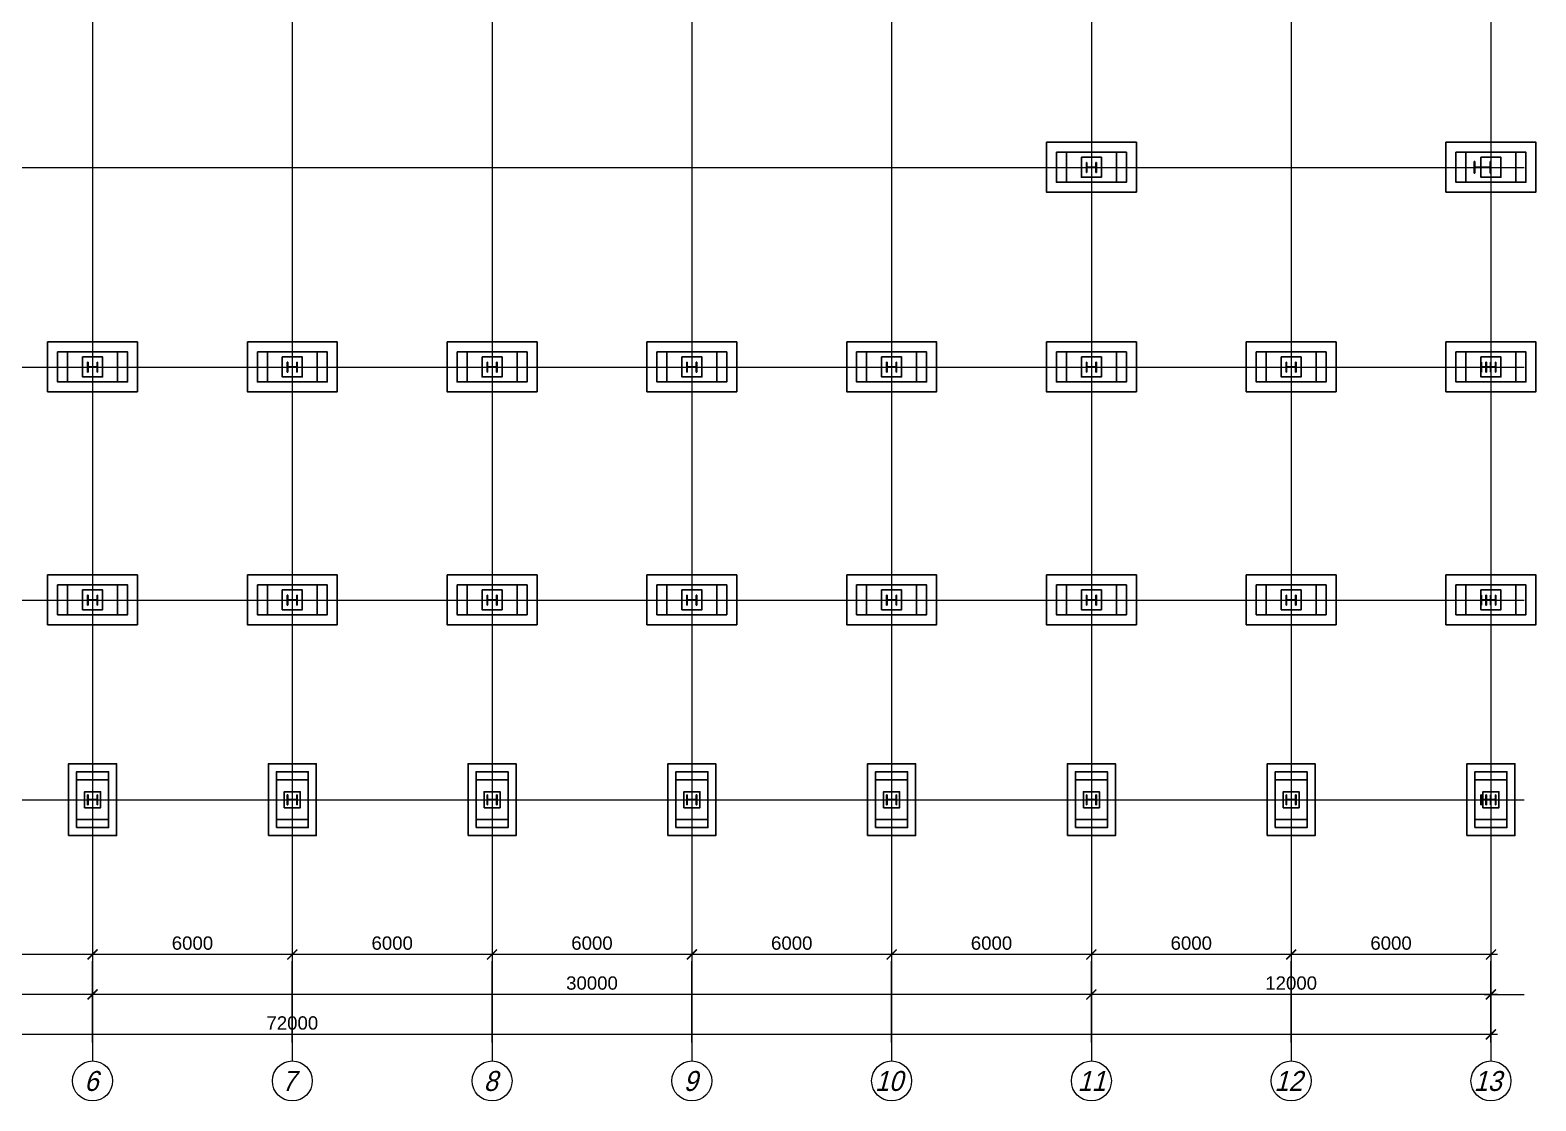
# Model space of a CAD drawing. Header units: millimetres. Extents: x -25736 to -23046, y 7958 to 9460.
# Drawn here: x -24516.9 to -24290.7, y 8279.2 to 8440.1 of the extents above; entities that cross this region are included whole.
import ezdxf

# ---------------------------------------------------------------- set-up
doc = ezdxf.new("R2010")
doc.units = ezdxf.units.MM
doc.linetypes.add('CENTER', pattern=[50.8, 31.75, -6.35, 6.35, -6.35])
doc.layers.get('0').update_dxf_attribs({"lineweight": 30})
doc.layers.add('основной', color=7, linetype='Continuous', lineweight=30)
doc.layers.add('Размеры', color=140, linetype='Continuous')
doc.styles.add('Standart (сжат) 0.9', font='ARIALUNI.TTF', dxfattribs={"width": 0.9, "height": 300})
doc.styles.add('для модели', font='ARIALUNI.TTF', dxfattribs={"height": 200})

# ---------------------------------------------------------------- blocks, each defined once
blk = doc.blocks.new('_ArchTick')
at = {"color": 0, "lineweight": 40, "const_width": 0.15}
blk.add_lwpolyline([(-0.5, -0.5), (0.5, 0.5)], dxfattribs=at)
blk = doc.blocks.new('A$C1CEA3486')
for points in [[(0, 30), (0, 0), (54, 0), (54, 30)], [(6, 24), (6, 6), (48, 6), (48, 24)], [(12, 24), (12, 6), (42, 6), (42, 24)], [(21, 21), (21, 9), (33, 9), (33, 21)]]:
    blk.add_lwpolyline(points, close=True)
blk = doc.blocks.new('A$C017D4E6A')
for points in [[(0, 0), (36, 0), (36, 54), (0, 54)], [(6, 6), (30, 6), (30, 48), (6, 48)], [(6, 12), (30, 12), (30, 42), (6, 42)], [(12, 21), (24, 21), (24, 33), (12, 33)]]:
    blk.add_lwpolyline(points, close=True)
blk = doc.blocks.new('65578')
at = {"layer": 'основной'}
for p, q in [((-24419.87, 9192.03), (-24419.87, 9190.28)), ((-24419.77, 9192.03), (-24419.87, 9192.03)), ((-24419.77, 9190.28), (-24419.77, 9192.03)), ((-24417.47, 9192.03), (-24417.47, 9190.28)), ((-24417.37, 9192.03), (-24417.47, 9192.03)), ((-24417.37, 9190.28), (-24417.37, 9192.03)), ((-24478.12, 9190.4), (-24478.12, 9191.9)), ((-24478.12, 9191.9), (-24478.05, 9191.9)), ((-24478.05, 9190.4), (-24478.12, 9190.4)), ((-24478.05, 9191.9), (-24478.05, 9191.25)), ((-24478.05, 9191.05), (-24478.05, 9190.4)), ((-24477.97, 9191.18), (-24476.77, 9191.18)), ((-24476.77, 9191.13), (-24477.97, 9191.13)), ((-24476.7, 9191.25), (-24476.7, 9191.9)), ((-24476.7, 9191.9), (-24476.62, 9191.9)), ((-24476.7, 9190.4), (-24476.7, 9191.05)), ((-24476.62, 9190.4), (-24476.7, 9190.4)), ((-24476.62, 9191.9), (-24476.62, 9190.4)), ((-24419.87, 9190.28), (-24419.77, 9190.28)), ((-24419.77, 9191.18), (-24419.77, 9191.12)), ((-24417.47, 9191.18), (-24419.77, 9191.18)), ((-24419.77, 9191.12), (-24417.47, 9191.12)), ((-24417.47, 9191.12), (-24417.47, 9191.18)), ((-24417.47, 9190.28), (-24417.37, 9190.28)), ((-24628.12, 9160.4), (-24628.12, 9161.9)), ((-24628.12, 9161.9), (-24628.05, 9161.9)), ((-24628.12, 9160.4), (-24628.12, 9161.9)), ((-24628.12, 9161.9), (-24628.05, 9161.9)), ((-24628.05, 9160.4), (-24628.12, 9160.4)), ((-24628.05, 9160.4), (-24628.12, 9160.4)), ((-24628.05, 9161.9), (-24628.05, 9161.25)), ((-24628.05, 9161.9), (-24628.05, 9161.25)), ((-24628.05, 9161.05), (-24628.05, 9160.4)), ((-24628.05, 9161.05), (-24628.05, 9160.4)), ((-24627.97, 9161.18), (-24626.77, 9161.18)), ((-24627.97, 9161.18), (-24626.77, 9161.18)), ((-24626.77, 9161.13), (-24627.97, 9161.13)), ((-24626.77, 9161.13), (-24627.97, 9161.13)), ((-24626.7, 9161.25), (-24626.7, 9161.9)), ((-24626.7, 9161.9), (-24626.62, 9161.9)), ((-24626.7, 9161.25), (-24626.7, 9161.9)), ((-24626.7, 9161.9), (-24626.62, 9161.9)), ((-24626.7, 9160.4), (-24626.7, 9161.05)), ((-24626.7, 9160.4), (-24626.7, 9161.05)), ((-24626.62, 9160.4), (-24626.7, 9160.4)), ((-24626.62, 9160.4), (-24626.7, 9160.4)), ((-24626.62, 9161.9), (-24626.62, 9160.4)), ((-24626.62, 9161.9), (-24626.62, 9160.4)), ((-24598.12, 9160.4), (-24598.12, 9161.9)), ((-24598.12, 9161.9), (-24598.05, 9161.9)), ((-24598.12, 9160.4), (-24598.12, 9161.9)), ((-24598.12, 9161.9), (-24598.05, 9161.9)), ((-24598.05, 9160.4), (-24598.12, 9160.4)), ((-24598.05, 9160.4), (-24598.12, 9160.4)), ((-24598.05, 9161.9), (-24598.05, 9161.25)), ((-24598.05, 9161.9), (-24598.05, 9161.25)), ((-24598.05, 9161.05), (-24598.05, 9160.4)), ((-24598.05, 9161.05), (-24598.05, 9160.4)), ((-24597.97, 9161.18), (-24596.77, 9161.18)), ((-24597.97, 9161.18), (-24596.77, 9161.18)), ((-24596.77, 9161.13), (-24597.97, 9161.13)), ((-24596.77, 9161.13), (-24597.97, 9161.13)), ((-24596.7, 9161.25), (-24596.7, 9161.9)), ((-24596.7, 9161.9), (-24596.62, 9161.9)), ((-24596.7, 9161.25), (-24596.7, 9161.9)), ((-24596.7, 9161.9), (-24596.62, 9161.9)), ((-24596.7, 9160.4), (-24596.7, 9161.05)), ((-24596.7, 9160.4), (-24596.7, 9161.05)), ((-24596.62, 9160.4), (-24596.7, 9160.4)), ((-24596.62, 9160.4), (-24596.7, 9160.4)), ((-24596.62, 9161.9), (-24596.62, 9160.4)), ((-24596.62, 9161.9), (-24596.62, 9160.4)), ((-24568.12, 9160.4), (-24568.12, 9161.9)), ((-24568.12, 9161.9), (-24568.05, 9161.9)), ((-24568.12, 9160.4), (-24568.12, 9161.9)), ((-24568.12, 9161.9), (-24568.05, 9161.9)), ((-24568.05, 9160.4), (-24568.12, 9160.4)), ((-24568.05, 9160.4), (-24568.12, 9160.4)), ((-24568.05, 9161.9), (-24568.05, 9161.25)), ((-24568.05, 9161.9), (-24568.05, 9161.25)), ((-24568.05, 9161.05), (-24568.05, 9160.4)), ((-24568.05, 9161.05), (-24568.05, 9160.4)), ((-24567.97, 9161.18), (-24566.77, 9161.18)), ((-24567.97, 9161.18), (-24566.77, 9161.18)), ((-24566.77, 9161.13), (-24567.97, 9161.13)), ((-24566.77, 9161.13), (-24567.97, 9161.13)), ((-24566.7, 9161.25), (-24566.7, 9161.9)), ((-24566.7, 9161.9), (-24566.62, 9161.9)), ((-24566.7, 9161.25), (-24566.7, 9161.9)), ((-24566.7, 9161.9), (-24566.62, 9161.9)), ((-24566.7, 9160.4), (-24566.7, 9161.05)), ((-24566.7, 9160.4), (-24566.7, 9161.05)), ((-24566.62, 9160.4), (-24566.7, 9160.4)), ((-24566.62, 9160.4), (-24566.7, 9160.4)), ((-24566.62, 9161.9), (-24566.62, 9160.4)), ((-24566.62, 9161.9), (-24566.62, 9160.4)), ((-24538.12, 9160.4), (-24538.12, 9161.9)), ((-24538.12, 9161.9), (-24538.05, 9161.9)), ((-24538.12, 9160.4), (-24538.12, 9161.9)), ((-24538.12, 9161.9), (-24538.05, 9161.9)), ((-24538.05, 9160.4), (-24538.12, 9160.4)), ((-24538.05, 9160.4), (-24538.12, 9160.4)), ((-24538.05, 9161.9), (-24538.05, 9161.25)), ((-24538.05, 9161.9), (-24538.05, 9161.25)), ((-24538.05, 9161.05), (-24538.05, 9160.4)), ((-24538.05, 9161.05), (-24538.05, 9160.4)), ((-24537.97, 9161.18), (-24536.77, 9161.18)), ((-24537.97, 9161.18), (-24536.77, 9161.18)), ((-24536.77, 9161.13), (-24537.97, 9161.13)), ((-24536.77, 9161.13), (-24537.97, 9161.13)), ((-24536.7, 9161.25), (-24536.7, 9161.9)), ((-24536.7, 9161.9), (-24536.62, 9161.9)), ((-24536.7, 9161.25), (-24536.7, 9161.9)), ((-24536.7, 9161.9), (-24536.62, 9161.9)), ((-24536.7, 9160.4), (-24536.7, 9161.05)), ((-24536.7, 9160.4), (-24536.7, 9161.05)), ((-24536.62, 9160.4), (-24536.7, 9160.4)), ((-24536.62, 9160.4), (-24536.7, 9160.4)), ((-24536.62, 9161.9), (-24536.62, 9160.4)), ((-24536.62, 9161.9), (-24536.62, 9160.4)), ((-24508.12, 9160.4), (-24508.12, 9161.9)), ((-24508.12, 9161.9), (-24508.05, 9161.9)), ((-24508.12, 9160.4), (-24508.12, 9161.9)), ((-24508.12, 9161.9), (-24508.05, 9161.9)), ((-24508.05, 9160.4), (-24508.12, 9160.4)), ((-24508.05, 9160.4), (-24508.12, 9160.4)), ((-24508.05, 9161.9), (-24508.05, 9161.25)), ((-24508.05, 9161.9), (-24508.05, 9161.25)), ((-24508.05, 9161.05), (-24508.05, 9160.4)), ((-24508.05, 9161.05), (-24508.05, 9160.4)), ((-24507.97, 9161.18), (-24506.77, 9161.18)), ((-24507.97, 9161.18), (-24506.77, 9161.18)), ((-24506.77, 9161.13), (-24507.97, 9161.13)), ((-24506.77, 9161.13), (-24507.97, 9161.13)), ((-24506.7, 9161.25), (-24506.7, 9161.9)), ((-24506.7, 9161.9), (-24506.62, 9161.9)), ((-24506.7, 9161.25), (-24506.7, 9161.9)), ((-24506.7, 9161.9), (-24506.62, 9161.9)), ((-24506.7, 9160.4), (-24506.7, 9161.05)), ((-24506.7, 9160.4), (-24506.7, 9161.05)), ((-24506.62, 9160.4), (-24506.7, 9160.4)), ((-24506.62, 9160.4), (-24506.7, 9160.4)), ((-24506.62, 9161.9), (-24506.62, 9160.4)), ((-24506.62, 9161.9), (-24506.62, 9160.4)), ((-24478.12, 9160.4), (-24478.12, 9161.9)), ((-24478.12, 9161.9), (-24478.05, 9161.9)), ((-24478.12, 9160.4), (-24478.12, 9161.9)), ((-24478.12, 9161.9), (-24478.05, 9161.9)), ((-24478.05, 9160.4), (-24478.12, 9160.4)), ((-24478.05, 9160.4), (-24478.12, 9160.4)), ((-24478.05, 9161.9), (-24478.05, 9161.25)), ((-24478.05, 9161.9), (-24478.05, 9161.25)), ((-24478.05, 9161.05), (-24478.05, 9160.4)), ((-24478.05, 9161.05), (-24478.05, 9160.4)), ((-24477.97, 9161.18), (-24476.77, 9161.18)), ((-24477.97, 9161.18), (-24476.77, 9161.18)), ((-24476.77, 9161.13), (-24477.97, 9161.13)), ((-24476.77, 9161.13), (-24477.97, 9161.13)), ((-24476.7, 9161.25), (-24476.7, 9161.9)), ((-24476.7, 9161.9), (-24476.62, 9161.9)), ((-24476.7, 9161.25), (-24476.7, 9161.9)), ((-24476.7, 9161.9), (-24476.62, 9161.9)), ((-24476.7, 9160.4), (-24476.7, 9161.05)), ((-24476.7, 9160.4), (-24476.7, 9161.05)), ((-24476.62, 9160.4), (-24476.7, 9160.4)), ((-24476.62, 9160.4), (-24476.7, 9160.4)), ((-24476.62, 9161.9), (-24476.62, 9160.4)), ((-24476.62, 9161.9), (-24476.62, 9160.4)), ((-24448.12, 9160.4), (-24448.12, 9161.9)), ((-24448.12, 9161.9), (-24448.05, 9161.9)), ((-24448.12, 9160.4), (-24448.12, 9161.9)), ((-24448.12, 9161.9), (-24448.05, 9161.9)), ((-24448.05, 9160.4), (-24448.12, 9160.4)), ((-24448.05, 9160.4), (-24448.12, 9160.4)), ((-24448.05, 9161.9), (-24448.05, 9161.25)), ((-24448.05, 9161.9), (-24448.05, 9161.25)), ((-24448.05, 9161.05), (-24448.05, 9160.4)), ((-24448.05, 9161.05), (-24448.05, 9160.4)), ((-24447.97, 9161.18), (-24446.77, 9161.18)), ((-24447.97, 9161.18), (-24446.77, 9161.18)), ((-24446.77, 9161.13), (-24447.97, 9161.13)), ((-24446.77, 9161.13), (-24447.97, 9161.13)), ((-24446.7, 9161.25), (-24446.7, 9161.9)), ((-24446.7, 9161.9), (-24446.62, 9161.9)), ((-24446.7, 9161.25), (-24446.7, 9161.9)), ((-24446.7, 9161.9), (-24446.62, 9161.9)), ((-24446.7, 9160.4), (-24446.7, 9161.05)), ((-24446.7, 9160.4), (-24446.7, 9161.05)), ((-24446.62, 9160.4), (-24446.7, 9160.4)), ((-24446.62, 9160.4), (-24446.7, 9160.4)), ((-24446.62, 9161.9), (-24446.62, 9160.4)), ((-24446.62, 9161.9), (-24446.62, 9160.4)), ((-24418.87, 9160.4), (-24418.87, 9161.9)), ((-24418.87, 9161.9), (-24418.8, 9161.9)), ((-24418.8, 9160.4), (-24418.87, 9160.4)), ((-24418.8, 9161.9), (-24418.8, 9161.25)), ((-24418.8, 9161.05), (-24418.8, 9160.4)), ((-24418.72, 9161.18), (-24417.52, 9161.18)), ((-24417.52, 9161.13), (-24418.72, 9161.13)), ((-24418.12, 9160.4), (-24418.12, 9161.9)), ((-24418.12, 9161.9), (-24418.05, 9161.9)), ((-24418.05, 9160.4), (-24418.12, 9160.4)), ((-24418.05, 9161.9), (-24418.05, 9161.25)), ((-24418.05, 9161.05), (-24418.05, 9160.4)), ((-24417.97, 9161.18), (-24416.77, 9161.18)), ((-24416.77, 9161.13), (-24417.97, 9161.13)), ((-24417.45, 9161.25), (-24417.45, 9161.9)), ((-24417.45, 9161.9), (-24417.37, 9161.9)), ((-24417.45, 9160.4), (-24417.45, 9161.05)), ((-24417.37, 9160.4), (-24417.45, 9160.4)), ((-24417.37, 9161.9), (-24417.37, 9160.4)), ((-24416.7, 9161.25), (-24416.7, 9161.9)), ((-24416.7, 9161.9), (-24416.62, 9161.9)), ((-24416.7, 9160.4), (-24416.7, 9161.05)), ((-24416.62, 9160.4), (-24416.7, 9160.4)), ((-24416.62, 9161.9), (-24416.62, 9160.4)), ((-24628.12, 9125.4), (-24628.12, 9126.9)), ((-24628.12, 9126.9), (-24628.05, 9126.9)), ((-24628.12, 9125.4), (-24628.12, 9126.9)), ((-24628.12, 9126.9), (-24628.05, 9126.9)), ((-24628.05, 9126.9), (-24628.05, 9126.25)), ((-24628.05, 9126.9), (-24628.05, 9126.25)), ((-24626.7, 9126.25), (-24626.7, 9126.9)), ((-24626.7, 9126.9), (-24626.62, 9126.9)), ((-24626.7, 9126.25), (-24626.7, 9126.9)), ((-24626.7, 9126.9), (-24626.62, 9126.9)), ((-24626.62, 9126.9), (-24626.62, 9125.4)), ((-24626.62, 9126.9), (-24626.62, 9125.4)), ((-24598.12, 9125.4), (-24598.12, 9126.9)), ((-24598.12, 9126.9), (-24598.05, 9126.9)), ((-24598.12, 9125.4), (-24598.12, 9126.9)), ((-24598.12, 9126.9), (-24598.05, 9126.9)), ((-24598.05, 9126.9), (-24598.05, 9126.25)), ((-24598.05, 9126.9), (-24598.05, 9126.25)), ((-24596.7, 9126.25), (-24596.7, 9126.9)), ((-24596.7, 9126.9), (-24596.62, 9126.9)), ((-24596.7, 9126.25), (-24596.7, 9126.9)), ((-24596.7, 9126.9), (-24596.62, 9126.9)), ((-24596.62, 9126.9), (-24596.62, 9125.4)), ((-24596.62, 9126.9), (-24596.62, 9125.4)), ((-24568.12, 9125.4), (-24568.12, 9126.9)), ((-24568.12, 9126.9), (-24568.05, 9126.9)), ((-24568.12, 9125.4), (-24568.12, 9126.9)), ((-24568.12, 9126.9), (-24568.05, 9126.9)), ((-24568.05, 9126.9), (-24568.05, 9126.25)), ((-24568.05, 9126.9), (-24568.05, 9126.25)), ((-24566.7, 9126.25), (-24566.7, 9126.9)), ((-24566.7, 9126.9), (-24566.62, 9126.9)), ((-24566.7, 9126.25), (-24566.7, 9126.9)), ((-24566.7, 9126.9), (-24566.62, 9126.9)), ((-24566.62, 9126.9), (-24566.62, 9125.4)), ((-24566.62, 9126.9), (-24566.62, 9125.4)), ((-24538.12, 9125.4), (-24538.12, 9126.9)), ((-24538.12, 9126.9), (-24538.05, 9126.9)), ((-24538.12, 9125.4), (-24538.12, 9126.9)), ((-24538.12, 9126.9), (-24538.05, 9126.9)), ((-24538.05, 9126.9), (-24538.05, 9126.25)), ((-24538.05, 9126.9), (-24538.05, 9126.25)), ((-24536.7, 9126.25), (-24536.7, 9126.9)), ((-24536.7, 9126.9), (-24536.62, 9126.9)), ((-24536.7, 9126.25), (-24536.7, 9126.9)), ((-24536.7, 9126.9), (-24536.62, 9126.9)), ((-24536.62, 9126.9), (-24536.62, 9125.4)), ((-24536.62, 9126.9), (-24536.62, 9125.4)), ((-24508.12, 9125.4), (-24508.12, 9126.9)), ((-24508.12, 9126.9), (-24508.05, 9126.9)), ((-24508.12, 9125.4), (-24508.12, 9126.9)), ((-24508.12, 9126.9), (-24508.05, 9126.9)), ((-24508.05, 9126.9), (-24508.05, 9126.25)), ((-24508.05, 9126.9), (-24508.05, 9126.25)), ((-24506.7, 9126.25), (-24506.7, 9126.9)), ((-24506.7, 9126.9), (-24506.62, 9126.9)), ((-24506.7, 9126.25), (-24506.7, 9126.9)), ((-24506.7, 9126.9), (-24506.62, 9126.9)), ((-24506.62, 9126.9), (-24506.62, 9125.4)), ((-24506.62, 9126.9), (-24506.62, 9125.4)), ((-24478.12, 9125.4), (-24478.12, 9126.9)), ((-24478.12, 9126.9), (-24478.05, 9126.9)), ((-24478.12, 9125.4), (-24478.12, 9126.9)), ((-24478.12, 9126.9), (-24478.05, 9126.9)), ((-24478.05, 9126.9), (-24478.05, 9126.25)), ((-24478.05, 9126.9), (-24478.05, 9126.25)), ((-24476.7, 9126.25), (-24476.7, 9126.9)), ((-24476.7, 9126.9), (-24476.62, 9126.9)), ((-24476.7, 9126.25), (-24476.7, 9126.9)), ((-24476.7, 9126.9), (-24476.62, 9126.9)), ((-24476.62, 9126.9), (-24476.62, 9125.4)), ((-24476.62, 9126.9), (-24476.62, 9125.4)), ((-24448.12, 9125.4), (-24448.12, 9126.9)), ((-24448.12, 9126.9), (-24448.05, 9126.9)), ((-24448.12, 9125.4), (-24448.12, 9126.9)), ((-24448.12, 9126.9), (-24448.05, 9126.9)), ((-24448.05, 9126.9), (-24448.05, 9126.25)), ((-24448.05, 9126.9), (-24448.05, 9126.25)), ((-24446.7, 9126.25), (-24446.7, 9126.9)), ((-24446.7, 9126.9), (-24446.62, 9126.9)), ((-24446.7, 9126.25), (-24446.7, 9126.9)), ((-24446.7, 9126.9), (-24446.62, 9126.9)), ((-24446.62, 9126.9), (-24446.62, 9125.4)), ((-24446.62, 9126.9), (-24446.62, 9125.4)), ((-24418.87, 9125.4), (-24418.87, 9126.9)), ((-24418.87, 9126.9), (-24418.8, 9126.9)), ((-24418.8, 9126.9), (-24418.8, 9126.25)), ((-24418.12, 9125.4), (-24418.12, 9126.9)), ((-24418.12, 9126.9), (-24418.05, 9126.9)), ((-24418.05, 9126.9), (-24418.05, 9126.25)), ((-24417.45, 9126.25), (-24417.45, 9126.9)), ((-24417.45, 9126.9), (-24417.37, 9126.9)), ((-24417.37, 9126.9), (-24417.37, 9125.4)), ((-24416.7, 9126.25), (-24416.7, 9126.9)), ((-24416.7, 9126.9), (-24416.62, 9126.9)), ((-24416.62, 9126.9), (-24416.62, 9125.4)), ((-24628.05, 9125.4), (-24628.12, 9125.4)), ((-24628.05, 9125.4), (-24628.12, 9125.4)), ((-24628.05, 9126.05), (-24628.05, 9125.4)), ((-24628.05, 9126.05), (-24628.05, 9125.4)), ((-24627.97, 9126.18), (-24626.77, 9126.18)), ((-24627.97, 9126.18), (-24626.77, 9126.18)), ((-24626.77, 9126.13), (-24627.97, 9126.13)), ((-24626.77, 9126.13), (-24627.97, 9126.13)), ((-24626.7, 9125.4), (-24626.7, 9126.05)), ((-24626.7, 9125.4), (-24626.7, 9126.05)), ((-24626.62, 9125.4), (-24626.7, 9125.4)), ((-24626.62, 9125.4), (-24626.7, 9125.4)), ((-24598.05, 9125.4), (-24598.12, 9125.4)), ((-24598.05, 9125.4), (-24598.12, 9125.4)), ((-24598.05, 9126.05), (-24598.05, 9125.4)), ((-24598.05, 9126.05), (-24598.05, 9125.4)), ((-24597.97, 9126.18), (-24596.77, 9126.18)), ((-24597.97, 9126.18), (-24596.77, 9126.18)), ((-24596.77, 9126.13), (-24597.97, 9126.13)), ((-24596.77, 9126.13), (-24597.97, 9126.13)), ((-24596.7, 9125.4), (-24596.7, 9126.05)), ((-24596.7, 9125.4), (-24596.7, 9126.05)), ((-24596.62, 9125.4), (-24596.7, 9125.4)), ((-24596.62, 9125.4), (-24596.7, 9125.4)), ((-24568.05, 9125.4), (-24568.12, 9125.4)), ((-24568.05, 9125.4), (-24568.12, 9125.4)), ((-24568.05, 9126.05), (-24568.05, 9125.4)), ((-24568.05, 9126.05), (-24568.05, 9125.4)), ((-24567.97, 9126.18), (-24566.77, 9126.18)), ((-24567.97, 9126.18), (-24566.77, 9126.18)), ((-24566.77, 9126.13), (-24567.97, 9126.13)), ((-24566.77, 9126.13), (-24567.97, 9126.13)), ((-24566.7, 9125.4), (-24566.7, 9126.05)), ((-24566.7, 9125.4), (-24566.7, 9126.05)), ((-24566.62, 9125.4), (-24566.7, 9125.4)), ((-24566.62, 9125.4), (-24566.7, 9125.4)), ((-24538.05, 9125.4), (-24538.12, 9125.4)), ((-24538.05, 9125.4), (-24538.12, 9125.4)), ((-24538.05, 9126.05), (-24538.05, 9125.4)), ((-24538.05, 9126.05), (-24538.05, 9125.4)), ((-24537.97, 9126.18), (-24536.77, 9126.18)), ((-24537.97, 9126.18), (-24536.77, 9126.18)), ((-24536.77, 9126.13), (-24537.97, 9126.13)), ((-24536.77, 9126.13), (-24537.97, 9126.13)), ((-24536.7, 9125.4), (-24536.7, 9126.05)), ((-24536.7, 9125.4), (-24536.7, 9126.05)), ((-24536.62, 9125.4), (-24536.7, 9125.4)), ((-24536.62, 9125.4), (-24536.7, 9125.4)), ((-24508.05, 9125.4), (-24508.12, 9125.4)), ((-24508.05, 9125.4), (-24508.12, 9125.4)), ((-24508.05, 9126.05), (-24508.05, 9125.4)), ((-24508.05, 9126.05), (-24508.05, 9125.4)), ((-24507.97, 9126.18), (-24506.77, 9126.18)), ((-24507.97, 9126.18), (-24506.77, 9126.18)), ((-24506.77, 9126.13), (-24507.97, 9126.13)), ((-24506.77, 9126.13), (-24507.97, 9126.13)), ((-24506.7, 9125.4), (-24506.7, 9126.05)), ((-24506.7, 9125.4), (-24506.7, 9126.05)), ((-24506.62, 9125.4), (-24506.7, 9125.4)), ((-24506.62, 9125.4), (-24506.7, 9125.4)), ((-24478.05, 9125.4), (-24478.12, 9125.4)), ((-24478.05, 9125.4), (-24478.12, 9125.4)), ((-24478.05, 9126.05), (-24478.05, 9125.4)), ((-24478.05, 9126.05), (-24478.05, 9125.4)), ((-24477.97, 9126.18), (-24476.77, 9126.18)), ((-24477.97, 9126.18), (-24476.77, 9126.18)), ((-24476.77, 9126.13), (-24477.97, 9126.13)), ((-24476.77, 9126.13), (-24477.97, 9126.13)), ((-24476.7, 9125.4), (-24476.7, 9126.05)), ((-24476.7, 9125.4), (-24476.7, 9126.05)), ((-24476.62, 9125.4), (-24476.7, 9125.4)), ((-24476.62, 9125.4), (-24476.7, 9125.4)), ((-24448.05, 9125.4), (-24448.12, 9125.4)), ((-24448.05, 9125.4), (-24448.12, 9125.4)), ((-24448.05, 9126.05), (-24448.05, 9125.4)), ((-24448.05, 9126.05), (-24448.05, 9125.4)), ((-24447.97, 9126.18), (-24446.77, 9126.18)), ((-24447.97, 9126.18), (-24446.77, 9126.18)), ((-24446.77, 9126.13), (-24447.97, 9126.13)), ((-24446.77, 9126.13), (-24447.97, 9126.13)), ((-24446.7, 9125.4), (-24446.7, 9126.05)), ((-24446.7, 9125.4), (-24446.7, 9126.05)), ((-24446.62, 9125.4), (-24446.7, 9125.4)), ((-24446.62, 9125.4), (-24446.7, 9125.4)), ((-24418.8, 9125.4), (-24418.87, 9125.4)), ((-24418.8, 9126.05), (-24418.8, 9125.4)), ((-24418.72, 9126.18), (-24417.52, 9126.18)), ((-24417.52, 9126.13), (-24418.72, 9126.13)), ((-24418.05, 9125.4), (-24418.12, 9125.4)), ((-24418.05, 9126.05), (-24418.05, 9125.4)), ((-24417.97, 9126.18), (-24416.77, 9126.18)), ((-24416.77, 9126.13), (-24417.97, 9126.13)), ((-24417.45, 9125.4), (-24417.45, 9126.05)), ((-24417.37, 9125.4), (-24417.45, 9125.4)), ((-24416.7, 9125.4), (-24416.7, 9126.05)), ((-24416.62, 9125.4), (-24416.7, 9125.4)), ((-24628.12, 9095.4), (-24628.12, 9096.9)), ((-24628.12, 9096.9), (-24628.05, 9096.9)), ((-24628.12, 9095.4), (-24628.12, 9096.9)), ((-24628.12, 9096.9), (-24628.05, 9096.9)), ((-24628.05, 9095.4), (-24628.12, 9095.4)), ((-24628.05, 9095.4), (-24628.12, 9095.4)), ((-24628.05, 9096.9), (-24628.05, 9096.25)), ((-24628.05, 9096.9), (-24628.05, 9096.25)), ((-24628.05, 9096.05), (-24628.05, 9095.4)), ((-24628.05, 9096.05), (-24628.05, 9095.4)), ((-24627.97, 9096.18), (-24626.77, 9096.18)), ((-24627.97, 9096.18), (-24626.77, 9096.18)), ((-24626.77, 9096.13), (-24627.97, 9096.13)), ((-24626.77, 9096.13), (-24627.97, 9096.13)), ((-24626.7, 9096.25), (-24626.7, 9096.9)), ((-24626.7, 9096.9), (-24626.62, 9096.9)), ((-24626.7, 9096.25), (-24626.7, 9096.9)), ((-24626.7, 9096.9), (-24626.62, 9096.9)), ((-24626.7, 9095.4), (-24626.7, 9096.05)), ((-24626.7, 9095.4), (-24626.7, 9096.05)), ((-24626.62, 9095.4), (-24626.7, 9095.4)), ((-24626.62, 9095.4), (-24626.7, 9095.4)), ((-24626.62, 9096.9), (-24626.62, 9095.4)), ((-24626.62, 9096.9), (-24626.62, 9095.4)), ((-24598.12, 9095.4), (-24598.12, 9096.9)), ((-24598.12, 9096.9), (-24598.05, 9096.9)), ((-24598.12, 9095.4), (-24598.12, 9096.9)), ((-24598.12, 9096.9), (-24598.05, 9096.9)), ((-24598.05, 9095.4), (-24598.12, 9095.4)), ((-24598.05, 9095.4), (-24598.12, 9095.4)), ((-24598.05, 9096.9), (-24598.05, 9096.25)), ((-24598.05, 9096.9), (-24598.05, 9096.25)), ((-24598.05, 9096.05), (-24598.05, 9095.4)), ((-24598.05, 9096.05), (-24598.05, 9095.4)), ((-24597.97, 9096.18), (-24596.77, 9096.18)), ((-24597.97, 9096.18), (-24596.77, 9096.18)), ((-24596.77, 9096.13), (-24597.97, 9096.13)), ((-24596.77, 9096.13), (-24597.97, 9096.13)), ((-24596.7, 9096.25), (-24596.7, 9096.9)), ((-24596.7, 9096.9), (-24596.62, 9096.9)), ((-24596.7, 9096.25), (-24596.7, 9096.9)), ((-24596.7, 9096.9), (-24596.62, 9096.9)), ((-24596.7, 9095.4), (-24596.7, 9096.05)), ((-24596.7, 9095.4), (-24596.7, 9096.05)), ((-24596.62, 9095.4), (-24596.7, 9095.4)), ((-24596.62, 9095.4), (-24596.7, 9095.4)), ((-24596.62, 9096.9), (-24596.62, 9095.4)), ((-24596.62, 9096.9), (-24596.62, 9095.4)), ((-24568.12, 9095.4), (-24568.12, 9096.9)), ((-24568.12, 9096.9), (-24568.05, 9096.9)), ((-24568.12, 9095.4), (-24568.12, 9096.9)), ((-24568.12, 9096.9), (-24568.05, 9096.9)), ((-24568.05, 9095.4), (-24568.12, 9095.4)), ((-24568.05, 9095.4), (-24568.12, 9095.4)), ((-24568.05, 9096.9), (-24568.05, 9096.25)), ((-24568.05, 9096.9), (-24568.05, 9096.25)), ((-24568.05, 9096.05), (-24568.05, 9095.4)), ((-24568.05, 9096.05), (-24568.05, 9095.4)), ((-24567.97, 9096.18), (-24566.77, 9096.18)), ((-24567.97, 9096.18), (-24566.77, 9096.18)), ((-24566.77, 9096.13), (-24567.97, 9096.13)), ((-24566.77, 9096.13), (-24567.97, 9096.13)), ((-24566.7, 9096.25), (-24566.7, 9096.9)), ((-24566.7, 9096.9), (-24566.62, 9096.9)), ((-24566.7, 9096.25), (-24566.7, 9096.9)), ((-24566.7, 9096.9), (-24566.62, 9096.9)), ((-24566.7, 9095.4), (-24566.7, 9096.05)), ((-24566.7, 9095.4), (-24566.7, 9096.05)), ((-24566.62, 9095.4), (-24566.7, 9095.4)), ((-24566.62, 9095.4), (-24566.7, 9095.4)), ((-24566.62, 9096.9), (-24566.62, 9095.4)), ((-24566.62, 9096.9), (-24566.62, 9095.4)), ((-24538.12, 9095.4), (-24538.12, 9096.9)), ((-24538.12, 9096.9), (-24538.05, 9096.9)), ((-24538.12, 9095.4), (-24538.12, 9096.9)), ((-24538.12, 9096.9), (-24538.05, 9096.9)), ((-24538.05, 9095.4), (-24538.12, 9095.4)), ((-24538.05, 9095.4), (-24538.12, 9095.4)), ((-24538.05, 9096.9), (-24538.05, 9096.25)), ((-24538.05, 9096.9), (-24538.05, 9096.25)), ((-24538.05, 9096.05), (-24538.05, 9095.4)), ((-24538.05, 9096.05), (-24538.05, 9095.4)), ((-24537.97, 9096.18), (-24536.77, 9096.18)), ((-24537.97, 9096.18), (-24536.77, 9096.18)), ((-24536.77, 9096.13), (-24537.97, 9096.13)), ((-24536.77, 9096.13), (-24537.97, 9096.13)), ((-24536.7, 9096.25), (-24536.7, 9096.9)), ((-24536.7, 9096.9), (-24536.62, 9096.9)), ((-24536.7, 9096.25), (-24536.7, 9096.9)), ((-24536.7, 9096.9), (-24536.62, 9096.9)), ((-24536.7, 9095.4), (-24536.7, 9096.05)), ((-24536.7, 9095.4), (-24536.7, 9096.05)), ((-24536.62, 9095.4), (-24536.7, 9095.4)), ((-24536.62, 9095.4), (-24536.7, 9095.4)), ((-24536.62, 9096.9), (-24536.62, 9095.4)), ((-24536.62, 9096.9), (-24536.62, 9095.4)), ((-24508.12, 9095.4), (-24508.12, 9096.9)), ((-24508.12, 9096.9), (-24508.05, 9096.9)), ((-24508.12, 9095.4), (-24508.12, 9096.9)), ((-24508.12, 9096.9), (-24508.05, 9096.9)), ((-24508.05, 9095.4), (-24508.12, 9095.4)), ((-24508.05, 9095.4), (-24508.12, 9095.4)), ((-24508.05, 9096.9), (-24508.05, 9096.25)), ((-24508.05, 9096.9), (-24508.05, 9096.25)), ((-24508.05, 9096.05), (-24508.05, 9095.4)), ((-24508.05, 9096.05), (-24508.05, 9095.4)), ((-24507.97, 9096.18), (-24506.77, 9096.18)), ((-24507.97, 9096.18), (-24506.77, 9096.18)), ((-24506.77, 9096.13), (-24507.97, 9096.13)), ((-24506.77, 9096.13), (-24507.97, 9096.13)), ((-24506.7, 9096.25), (-24506.7, 9096.9)), ((-24506.7, 9096.9), (-24506.62, 9096.9)), ((-24506.7, 9096.25), (-24506.7, 9096.9)), ((-24506.7, 9096.9), (-24506.62, 9096.9)), ((-24506.7, 9095.4), (-24506.7, 9096.05)), ((-24506.7, 9095.4), (-24506.7, 9096.05)), ((-24506.62, 9095.4), (-24506.7, 9095.4)), ((-24506.62, 9095.4), (-24506.7, 9095.4)), ((-24506.62, 9096.9), (-24506.62, 9095.4)), ((-24506.62, 9096.9), (-24506.62, 9095.4)), ((-24478.12, 9095.4), (-24478.12, 9096.9)), ((-24478.12, 9096.9), (-24478.05, 9096.9)), ((-24478.12, 9095.4), (-24478.12, 9096.9)), ((-24478.12, 9096.9), (-24478.05, 9096.9)), ((-24478.05, 9095.4), (-24478.12, 9095.4)), ((-24478.05, 9095.4), (-24478.12, 9095.4)), ((-24478.05, 9096.9), (-24478.05, 9096.25)), ((-24478.05, 9096.9), (-24478.05, 9096.25)), ((-24478.05, 9096.05), (-24478.05, 9095.4)), ((-24478.05, 9096.05), (-24478.05, 9095.4)), ((-24477.97, 9096.18), (-24476.77, 9096.18)), ((-24477.97, 9096.18), (-24476.77, 9096.18)), ((-24476.77, 9096.13), (-24477.97, 9096.13)), ((-24476.77, 9096.13), (-24477.97, 9096.13)), ((-24476.7, 9096.25), (-24476.7, 9096.9)), ((-24476.7, 9096.9), (-24476.62, 9096.9)), ((-24476.7, 9096.25), (-24476.7, 9096.9)), ((-24476.7, 9096.9), (-24476.62, 9096.9)), ((-24476.7, 9095.4), (-24476.7, 9096.05)), ((-24476.7, 9095.4), (-24476.7, 9096.05)), ((-24476.62, 9095.4), (-24476.7, 9095.4)), ((-24476.62, 9095.4), (-24476.7, 9095.4)), ((-24476.62, 9096.9), (-24476.62, 9095.4)), ((-24476.62, 9096.9), (-24476.62, 9095.4)), ((-24448.12, 9095.4), (-24448.12, 9096.9)), ((-24448.12, 9096.9), (-24448.05, 9096.9)), ((-24448.12, 9095.4), (-24448.12, 9096.9)), ((-24448.12, 9096.9), (-24448.05, 9096.9)), ((-24448.05, 9095.4), (-24448.12, 9095.4)), ((-24448.05, 9095.4), (-24448.12, 9095.4)), ((-24448.05, 9096.9), (-24448.05, 9096.25)), ((-24448.05, 9096.9), (-24448.05, 9096.25)), ((-24448.05, 9096.05), (-24448.05, 9095.4)), ((-24448.05, 9096.05), (-24448.05, 9095.4)), ((-24447.97, 9096.18), (-24446.77, 9096.18)), ((-24447.97, 9096.18), (-24446.77, 9096.18)), ((-24446.77, 9096.13), (-24447.97, 9096.13)), ((-24446.77, 9096.13), (-24447.97, 9096.13)), ((-24446.7, 9096.25), (-24446.7, 9096.9)), ((-24446.7, 9096.9), (-24446.62, 9096.9)), ((-24446.7, 9096.25), (-24446.7, 9096.9)), ((-24446.7, 9096.9), (-24446.62, 9096.9)), ((-24446.7, 9095.4), (-24446.7, 9096.05)), ((-24446.7, 9095.4), (-24446.7, 9096.05)), ((-24446.62, 9095.4), (-24446.7, 9095.4)), ((-24446.62, 9095.4), (-24446.7, 9095.4)), ((-24446.62, 9096.9), (-24446.62, 9095.4)), ((-24446.62, 9096.9), (-24446.62, 9095.4)), ((-24418.87, 9095.4), (-24418.87, 9096.9)), ((-24418.87, 9096.9), (-24418.8, 9096.9)), ((-24418.8, 9095.4), (-24418.87, 9095.4)), ((-24418.8, 9096.9), (-24418.8, 9096.25)), ((-24418.8, 9096.05), (-24418.8, 9095.4)), ((-24418.72, 9096.18), (-24417.52, 9096.18)), ((-24417.52, 9096.13), (-24418.72, 9096.13)), ((-24418.12, 9095.4), (-24418.12, 9096.9)), ((-24418.12, 9096.9), (-24418.05, 9096.9)), ((-24418.05, 9095.4), (-24418.12, 9095.4)), ((-24418.05, 9096.9), (-24418.05, 9096.25)), ((-24418.05, 9096.05), (-24418.05, 9095.4)), ((-24417.97, 9096.18), (-24416.77, 9096.18)), ((-24416.77, 9096.13), (-24417.97, 9096.13)), ((-24417.45, 9096.25), (-24417.45, 9096.9)), ((-24417.45, 9096.9), (-24417.37, 9096.9)), ((-24417.45, 9095.4), (-24417.45, 9096.05)), ((-24417.37, 9095.4), (-24417.45, 9095.4)), ((-24417.37, 9096.9), (-24417.37, 9095.4)), ((-24416.7, 9096.25), (-24416.7, 9096.9)), ((-24416.7, 9096.9), (-24416.62, 9096.9)), ((-24416.7, 9095.4), (-24416.7, 9096.05)), ((-24416.62, 9095.4), (-24416.7, 9095.4)), ((-24416.62, 9096.9), (-24416.62, 9095.4)), ((-24417.37, 9094.65), (-24417.37, 9094.65))]:
    blk.add_line(p, q, dxfattribs=at)
for centre, start, end in [((-24477.97, 9191.25), 180, 270), ((-24477.97, 9191.05), 90, 180), ((-24476.77, 9191.25), 270, 0), ((-24476.77, 9191.05), 0, 90), ((-24627.97, 9161.25), 180, 270), ((-24627.97, 9161.25), 180, 270), ((-24627.97, 9161.05), 90, 180), ((-24627.97, 9161.05), 90, 180), ((-24626.77, 9161.25), 270, 0), ((-24626.77, 9161.25), 270, 0), ((-24626.77, 9161.05), 0, 90), ((-24626.77, 9161.05), 0, 90), ((-24597.97, 9161.25), 180, 270), ((-24597.97, 9161.25), 180, 270), ((-24597.97, 9161.05), 90, 180), ((-24597.97, 9161.05), 90, 180), ((-24596.77, 9161.25), 270, 0), ((-24596.77, 9161.25), 270, 0), ((-24596.77, 9161.05), 0, 90), ((-24596.77, 9161.05), 0, 90), ((-24567.97, 9161.25), 180, 270), ((-24567.97, 9161.25), 180, 270), ((-24567.97, 9161.05), 90, 180), ((-24567.97, 9161.05), 90, 180), ((-24566.77, 9161.25), 270, 0), ((-24566.77, 9161.25), 270, 0), ((-24566.77, 9161.05), 0, 90), ((-24566.77, 9161.05), 0, 90), ((-24537.97, 9161.25), 180, 270), ((-24537.97, 9161.25), 180, 270), ((-24537.97, 9161.05), 90, 180), ((-24537.97, 9161.05), 90, 180), ((-24536.77, 9161.25), 270, 0), ((-24536.77, 9161.25), 270, 0), ((-24536.77, 9161.05), 0, 90), ((-24536.77, 9161.05), 0, 90), ((-24507.97, 9161.25), 180, 270), ((-24507.97, 9161.25), 180, 270), ((-24507.97, 9161.05), 90, 180), ((-24507.97, 9161.05), 90, 180), ((-24506.77, 9161.25), 270, 0), ((-24506.77, 9161.25), 270, 0), ((-24506.77, 9161.05), 0, 90), ((-24506.77, 9161.05), 0, 90), ((-24477.97, 9161.25), 180, 270), ((-24477.97, 9161.25), 180, 270), ((-24477.97, 9161.05), 90, 180), ((-24477.97, 9161.05), 90, 180), ((-24476.77, 9161.25), 270, 0), ((-24476.77, 9161.25), 270, 0), ((-24476.77, 9161.05), 0, 90), ((-24476.77, 9161.05), 0, 90), ((-24447.97, 9161.25), 180, 270), ((-24447.97, 9161.25), 180, 270), ((-24447.97, 9161.05), 90, 180), ((-24447.97, 9161.05), 90, 180), ((-24446.77, 9161.25), 270, 0), ((-24446.77, 9161.25), 270, 0), ((-24446.77, 9161.05), 0, 90), ((-24446.77, 9161.05), 0, 90), ((-24418.72, 9161.25), 180, 270), ((-24418.72, 9161.05), 90, 180), ((-24417.97, 9161.25), 180, 270), ((-24417.97, 9161.05), 90, 180), ((-24417.52, 9161.25), 270, 0), ((-24417.52, 9161.05), 0, 90), ((-24416.77, 9161.25), 270, 0), ((-24416.77, 9161.05), 0, 90), ((-24627.97, 9126.25), 180, 270), ((-24627.97, 9126.25), 180, 270), ((-24627.97, 9126.05), 90, 180), ((-24627.97, 9126.05), 90, 180), ((-24626.77, 9126.25), 270, 0), ((-24626.77, 9126.25), 270, 0), ((-24626.77, 9126.05), 0, 90), ((-24626.77, 9126.05), 0, 90), ((-24597.97, 9126.25), 180, 270), ((-24597.97, 9126.25), 180, 270), ((-24597.97, 9126.05), 90, 180), ((-24597.97, 9126.05), 90, 180), ((-24596.77, 9126.25), 270, 0), ((-24596.77, 9126.25), 270, 0), ((-24596.77, 9126.05), 0, 90), ((-24596.77, 9126.05), 0, 90), ((-24567.97, 9126.25), 180, 270), ((-24567.97, 9126.25), 180, 270), ((-24567.97, 9126.05), 90, 180), ((-24567.97, 9126.05), 90, 180), ((-24566.77, 9126.25), 270, 0), ((-24566.77, 9126.25), 270, 0), ((-24566.77, 9126.05), 0, 90), ((-24566.77, 9126.05), 0, 90), ((-24537.97, 9126.25), 180, 270), ((-24537.97, 9126.25), 180, 270), ((-24537.97, 9126.05), 90, 180), ((-24537.97, 9126.05), 90, 180), ((-24536.77, 9126.25), 270, 0), ((-24536.77, 9126.25), 270, 0), ((-24536.77, 9126.05), 0, 90), ((-24536.77, 9126.05), 0, 90), ((-24507.97, 9126.25), 180, 270), ((-24507.97, 9126.25), 180, 270), ((-24507.97, 9126.05), 90, 180), ((-24507.97, 9126.05), 90, 180), ((-24506.77, 9126.25), 270, 0), ((-24506.77, 9126.25), 270, 0), ((-24506.77, 9126.05), 0, 90), ((-24506.77, 9126.05), 0, 90), ((-24477.97, 9126.25), 180, 270), ((-24477.97, 9126.25), 180, 270), ((-24477.97, 9126.05), 90, 180), ((-24477.97, 9126.05), 90, 180), ((-24476.77, 9126.25), 270, 0), ((-24476.77, 9126.25), 270, 0), ((-24476.77, 9126.05), 0, 90), ((-24476.77, 9126.05), 0, 90), ((-24447.97, 9126.25), 180, 270), ((-24447.97, 9126.25), 180, 270), ((-24447.97, 9126.05), 90, 180), ((-24447.97, 9126.05), 90, 180), ((-24446.77, 9126.25), 270, 0), ((-24446.77, 9126.25), 270, 0), ((-24446.77, 9126.05), 0, 90), ((-24446.77, 9126.05), 0, 90), ((-24418.72, 9126.25), 180, 270), ((-24418.72, 9126.05), 90, 180), ((-24417.97, 9126.25), 180, 270), ((-24417.97, 9126.05), 90, 180), ((-24417.52, 9126.25), 270, 0), ((-24417.52, 9126.05), 0, 90), ((-24416.77, 9126.25), 270, 0), ((-24416.77, 9126.05), 0, 90), ((-24627.97, 9096.25), 180, 270), ((-24627.97, 9096.25), 180, 270), ((-24627.97, 9096.05), 90, 180), ((-24627.97, 9096.05), 90, 180), ((-24626.77, 9096.25), 270, 0), ((-24626.77, 9096.25), 270, 0), ((-24626.77, 9096.05), 0, 90), ((-24626.77, 9096.05), 0, 90), ((-24597.97, 9096.25), 180, 270), ((-24597.97, 9096.25), 180, 270), ((-24597.97, 9096.05), 90, 180), ((-24597.97, 9096.05), 90, 180), ((-24596.77, 9096.25), 270, 0), ((-24596.77, 9096.25), 270, 0), ((-24596.77, 9096.05), 0, 90), ((-24596.77, 9096.05), 0, 90), ((-24567.97, 9096.25), 180, 270), ((-24567.97, 9096.25), 180, 270), ((-24567.97, 9096.05), 90, 180), ((-24567.97, 9096.05), 90, 180), ((-24566.77, 9096.25), 270, 0), ((-24566.77, 9096.25), 270, 0), ((-24566.77, 9096.05), 0, 90), ((-24566.77, 9096.05), 0, 90), ((-24537.97, 9096.25), 180, 270), ((-24537.97, 9096.25), 180, 270), ((-24537.97, 9096.05), 90, 180), ((-24537.97, 9096.05), 90, 180), ((-24536.77, 9096.25), 270, 0), ((-24536.77, 9096.25), 270, 0), ((-24536.77, 9096.05), 0, 90), ((-24536.77, 9096.05), 0, 90), ((-24507.97, 9096.25), 180, 270), ((-24507.97, 9096.25), 180, 270), ((-24507.97, 9096.05), 90, 180), ((-24507.97, 9096.05), 90, 180), ((-24506.77, 9096.25), 270, 0), ((-24506.77, 9096.25), 270, 0), ((-24506.77, 9096.05), 0, 90), ((-24506.77, 9096.05), 0, 90), ((-24477.97, 9096.25), 180, 270), ((-24477.97, 9096.25), 180, 270), ((-24477.97, 9096.05), 90, 180), ((-24477.97, 9096.05), 90, 180), ((-24476.77, 9096.25), 270, 0), ((-24476.77, 9096.25), 270, 0), ((-24476.77, 9096.05), 0, 90), ((-24476.77, 9096.05), 0, 90), ((-24447.97, 9096.25), 180, 270), ((-24447.97, 9096.25), 180, 270), ((-24447.97, 9096.05), 90, 180), ((-24447.97, 9096.05), 90, 180), ((-24446.77, 9096.25), 270, 0), ((-24446.77, 9096.25), 270, 0), ((-24446.77, 9096.05), 0, 90), ((-24446.77, 9096.05), 0, 90), ((-24418.72, 9096.25), 180, 270), ((-24418.72, 9096.05), 90, 180), ((-24417.97, 9096.25), 180, 270), ((-24417.97, 9096.05), 90, 180), ((-24417.52, 9096.25), 270, 0), ((-24417.52, 9096.05), 0, 90), ((-24416.77, 9096.25), 270, 0), ((-24416.77, 9096.05), 0, 90)]:
    blk.add_arc(centre, 0.075, start, end, dxfattribs=at)
at = {"layer": 'Размеры', "linetype": 'CENTER', "ltscale": 20}
for p, q in [((-24627.37, 9436.15), (-24627.37, 9056.89)), ((-24597.37, 9436.15), (-24597.37, 9056.89)), ((-24567.37, 9436.15), (-24567.37, 9056.89)), ((-24537.37, 9436.15), (-24537.37, 9056.89)), ((-24507.37, 9436.15), (-24507.37, 9056.89)), ((-24477.37, 9436.15), (-24477.37, 9056.89)), ((-24447.37, 9316.15), (-24447.37, 9056.89)), ((-24417.37, 9316.15), (-24417.37, 9056.89)), ((-24802.37, 9191.15), (-24412.37, 9191.15)), ((-24802.37, 9161.15), (-24412.37, 9161.15)), ((-24802.37, 9126.15), (-24412.37, 9126.15)), ((-24802.37, 9096.15), (-24412.37, 9096.15))]:
    blk.add_line(p, q, dxfattribs=at)
at = {"layer": 'Размеры'}
for p, q in [((-24626.37, 9072.89), (-24658.37, 9072.89)), ((-24596.37, 9072.89), (-24628.37, 9072.89)), ((-24566.37, 9072.89), (-24598.37, 9072.89)), ((-24536.37, 9072.89), (-24568.37, 9072.89)), ((-24506.37, 9072.89), (-24538.37, 9072.89)), ((-24476.37, 9072.89), (-24508.37, 9072.89)), ((-24446.37, 9072.89), (-24478.37, 9072.89)), ((-24416.37, 9072.89), (-24448.37, 9072.89)), ((-24627.37, 9059.65), (-24627.37, 9071.89)), ((-24627.37, 9059.65), (-24627.37, 9071.89)), ((-24627.37, 9071.39), (-24627.37, 9065.89)), ((-24627.37, 9071.39), (-24627.37, 9065.89)), ((-24597.37, 9059.65), (-24597.37, 9071.89)), ((-24597.37, 9059.65), (-24597.37, 9071.89)), ((-24567.37, 9059.65), (-24567.37, 9071.89)), ((-24567.37, 9059.65), (-24567.37, 9071.89)), ((-24537.37, 9059.65), (-24537.37, 9071.89)), ((-24537.37, 9059.65), (-24537.37, 9071.89)), ((-24507.37, 9059.65), (-24507.37, 9071.89)), ((-24507.37, 9059.65), (-24507.37, 9071.89)), ((-24477.37, 9059.65), (-24477.37, 9071.89)), ((-24477.37, 9059.65), (-24477.37, 9071.89)), ((-24477.37, 9071.39), (-24477.37, 9065.89)), ((-24477.37, 9071.39), (-24477.37, 9065.89)), ((-24447.37, 9059.65), (-24447.37, 9071.89)), ((-24447.37, 9059.65), (-24447.37, 9071.89)), ((-24417.37, 9059.65), (-24417.37, 9071.89)), ((-24417.37, 9071.39), (-24417.37, 9065.89)), ((-24626.37, 9066.89), (-24778.37, 9066.89)), ((-24476.37, 9066.89), (-24628.37, 9066.89)), ((-24416.37, 9066.89), (-24478.37, 9066.89)), ((-24418.37, 9066.89), (-24412.37, 9066.89)), ((-24417.37, 9059.65), (-24417.37, 9065.89)), ((-24417.37, 9065.39), (-24417.37, 9059.89)), ((-24416.37, 9060.89), (-24778.37, 9060.89))]:
    blk.add_line(p, q, dxfattribs=at)
for centre in [(-24627.37, 9053.89), (-24597.37, 9053.89), (-24567.37, 9053.89), (-24537.37, 9053.89), (-24507.37, 9053.89), (-24477.37, 9053.89), (-24447.37, 9053.89), (-24417.37, 9053.89)]:
    blk.add_circle(centre, 3, dxfattribs=at)
at = {"layer": 'основной', "ltscale": 100, "xscale": 0.25, "yscale": 0.25, "zscale": 0.25}
for p in [(-24484.12, 9187.43), (-24424.12, 9187.43), (-24634.12, 9157.43), (-24604.12, 9157.43), (-24574.12, 9157.43), (-24574.12, 9157.43), (-24544.12, 9157.43), (-24514.12, 9157.43), (-24484.12, 9157.43), (-24484.12, 9157.43), (-24454.12, 9157.43), (-24424.12, 9157.43), (-24634.12, 9122.43), (-24604.12, 9122.43), (-24574.12, 9122.43), (-24544.12, 9122.43), (-24514.12, 9122.43), (-24484.12, 9122.43), (-24454.12, 9122.43), (-24424.12, 9122.43)]:
    blk.add_blockref('A$C1CEA3486', p, dxfattribs=at)
at = {"layer": 'основной', "xscale": 0.2, "yscale": 0.2, "zscale": 0.2}
for p in [(-24630.97, 9090.75), (-24600.97, 9090.75), (-24570.97, 9090.75), (-24540.97, 9090.75), (-24510.97, 9090.75), (-24480.97, 9090.75), (-24450.97, 9090.75), (-24420.97, 9090.75)]:
    blk.add_blockref('A$C017D4E6A', p, dxfattribs=at)
at = {"layer": 'Размеры', "xscale": 1.5, "yscale": 1.5, "zscale": 1.5}
for p in [(-24627.37, 9072.89), (-24597.37, 9072.89), (-24567.37, 9072.89), (-24537.37, 9072.89), (-24507.37, 9072.89), (-24477.37, 9072.89), (-24447.37, 9072.89), (-24417.37, 9072.89), (-24627.37, 9066.89), (-24477.37, 9066.89), (-24417.37, 9066.89), (-24417.37, 9060.89)]:
    blk.add_blockref('_ArchTick', p, dxfattribs=at)
at = {"layer": 'Размеры', "xscale": 1.5, "yscale": 1.5, "zscale": 1.5, "rotation": 180}
for p in [(-24627.37, 9072.89), (-24597.37, 9072.89), (-24567.37, 9072.89), (-24537.37, 9072.89), (-24507.37, 9072.89), (-24477.37, 9072.89), (-24447.37, 9072.89), (-24627.37, 9066.89), (-24477.37, 9066.89), (-24417.37, 9066.89)]:
    blk.add_blockref('_ArchTick', p, dxfattribs=at)
at = {"layer": 'Размеры', "color": 1, "style": 'Standart (сжат) 0.9', "oblique": 15, "width": 0.9}
for s, p in [('6', (-24628.61, 9052.39)), ('7', (-24598.93, 9052.39)), ('8', (-24568.63, 9052.39)), ('9', (-24538.61, 9052.39)), ('10', (-24509.88, 9052.39)), ('11', (-24479.44, 9052.39)), ('12', (-24449.88, 9052.39)), ('13', (-24419.96, 9052.39))]:
    blk.add_text(s, height=3, dxfattribs=at).set_placement(p)
at = {"layer": 'Размеры', "char_height": 2, "attachment_point": 5, "style": 'для модели'}
for s, insert in [('6000', (-24612.37, 9074.59)), ('6000', (-24582.37, 9074.59)), ('6000', (-24552.37, 9074.59)), ('6000', (-24522.37, 9074.59)), ('6000', (-24492.37, 9074.59)), ('6000', (-24462.37, 9074.59)), ('6000', (-24432.37, 9074.59)), ('30000', (-24552.37, 9068.59)), ('12000', (-24447.37, 9068.59)), ('72000', (-24597.37, 9062.59))]:
    blk.add_mtext(s, dxfattribs=dict(at, insert=insert))

msp = doc.modelspace()

# ---------------------------------------------------------------- block references
at = {"layer": 'основной'}
msp.add_blockref('65578', (119.889, -771.708), dxfattribs=at)

doc.saveas('drawing.dxf')
